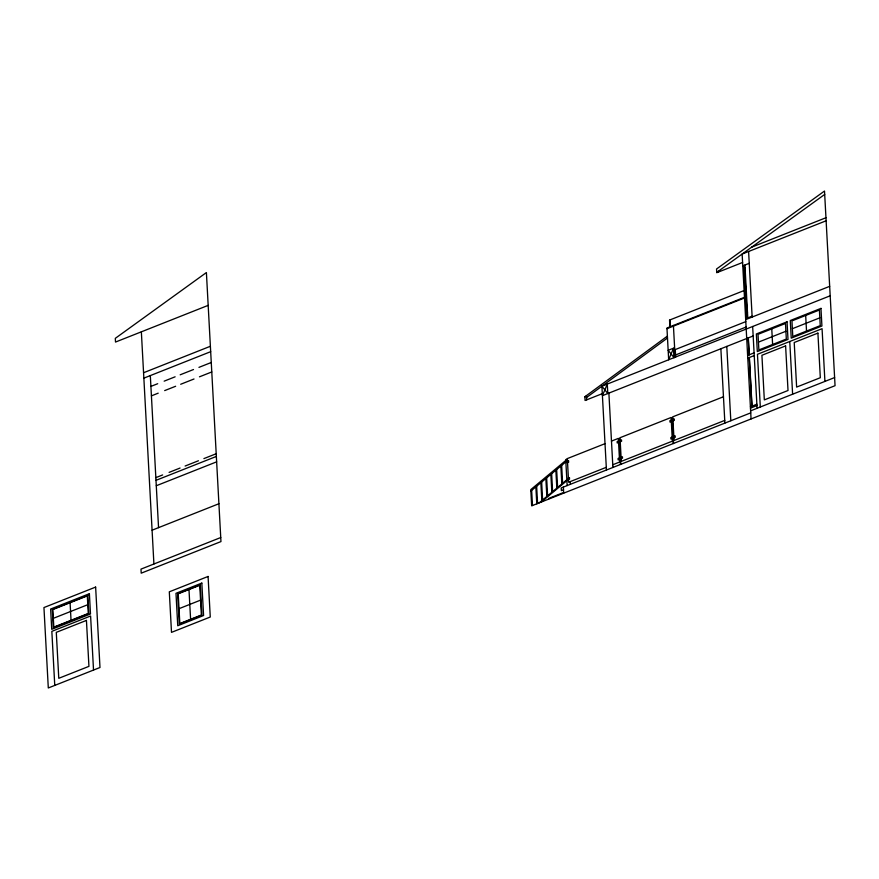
<?xml version="1.0" encoding="UTF-8"?>
<svg xmlns="http://www.w3.org/2000/svg" width="879" height="879" viewBox="0 0 879 879"><rect width="100%" height="100%" fill="white"/><g stroke="black" fill="none" stroke-linecap="round" stroke-linejoin="round"><path stroke-width="1.32" d="M674.05 357.643L673.545 348.183L668.161 350.314L674.05 357.643L675.27 349.567L675.665 356.995L673.655 350.205L745.799 321.626M673.545 348.183L668.666 359.775L666.952 328.01L744.48 297.3M565.779 460.464L530.784 489.625L531.663 505.843L835.05 385.683L824.513 191.029L716.55 268.996L716.748 272.71L742.59 262.48M530.861 491.042L565.856 461.882M539.124 502.898L566.823 479.802M541.189 502.074L566.878 480.67M602.313 393.649L585.084 400.472L584.876 396.759L667.392 336.119M586.568 397.484L667.491 338.008M716.737 272.391L824.7 194.424M208.18 305.365L115.512 342.063L115.303 338.349L206.4 272.556L220.959 541.585L141.211 573.174L140.992 569.12L220.75 537.53M143.563 372.74L210.389 346.271M143.859 378.146L210.685 351.677M150.902 386.397L157.704 383.705M164.164 381.145L175.13 376.805M180.184 374.806L193.501 369.521M198.951 367.367L211.268 362.489M151.419 395.858L158.209 393.166M164.67 390.606L175.646 386.266M180.689 384.266L194.017 378.992M199.467 376.827L211.784 371.949M155.847 477.638L162.637 474.946M169.098 472.386L180.074 468.035M185.117 466.035L198.445 460.761M203.895 458.607L216.212 453.729M155.99 480.341L216.355 456.432M751.666 247.164L825.963 217.739M156.286 485.746L216.652 461.838M826.128 220.783L742.14 254.053L751.062 418.953M742.777 265.876L749.238 263.315M743.865 268.205L745.073 267.721M744.106 290.542L669.545 320.077L669.908 326.834M152.089 530.202L218.915 503.733M666.985 328.68L744.513 297.981M746.293 312.979L747.502 312.495M745.634 318.758L752.094 316.198M745.689 319.604L829.677 286.334M675.555 354.973L746.084 327.043M606.444 470.012L601.906 386.211L830.183 295.794M584.876 396.759L586.491 396.121L586.7 399.835M753.171 335.965L602.423 395.671L607.29 384.079L607.807 393.539L601.906 386.211M53.333 618.333L87.79 604.686M758.456 342.129L785.914 331.262M792.375 328.702L819.832 317.824M747.622 355.424L754.083 352.864M747.765 358.127L754.226 355.566M179.019 608.675L200.555 600.148M605.016 443.664L567.329 458.585L567.471 461.288M611.476 441.104L618.344 438.379L618.486 441.082M723.461 396.748L672.787 416.822L672.929 419.525M567.351 458.97L565.735 459.607L567.142 485.582M619.157 440.818L617.146 441.621L617.212 442.972L619.234 442.17M619.497 440.687L621.519 439.885L621.585 441.236L619.574 442.038M671.919 419.92L669.908 420.722L669.974 422.074L671.995 421.272M672.259 419.788L674.281 418.986L674.347 420.338L672.336 421.14M620.08 457.717L618.058 458.519L618.135 459.871L620.145 459.069M620.409 457.585L622.431 456.783L622.508 458.135L620.486 458.937M672.842 436.819L670.82 437.621L670.897 438.973L672.907 438.171M673.171 436.687L675.193 435.885L675.27 437.237L673.248 438.039M750.402 406.79L756.863 404.23M750.479 408.142L756.94 405.582M606.301 467.309L568.614 482.241L568.46 479.538M612.762 464.76L619.618 462.035L619.475 459.332M724.746 420.404L674.061 440.467L673.918 437.764M750.622 410.845L834.61 377.574M750.732 412.866L561.22 487.933L561.362 490.636L563.516 489.779M563.659 492.482L548.584 498.459L548.628 499.129M824.92 381.409L822.063 328.702L757.456 354.292L760.313 406.999M805.68 315.462L806.526 331.053M789.76 341.491L792.616 394.21M771.762 328.9L772.608 344.491M748.6 251.493L752.149 317.044M752.655 326.505L757.083 408.285M744.931 265.018L747.787 317.901M744.535 267.941L746.963 312.715M748.326 337.888L749.238 354.786M749.38 357.489L752.017 406.142M744.403 267.996L746.831 312.77M748.194 337.943L749.106 354.841M749.249 357.544L751.886 406.197M743.722 265.502L746.579 318.385M726.79 346.414L730.812 420.755M718.319 271.248L718.363 272.072M720.868 348.765L724.889 423.107M673.413 325.45L674.731 349.776M670.084 319.868L670.446 326.625M673.006 420.876L673.852 436.413M673.545 443.445L672.138 417.459L673.204 443.576M671.248 420.184L671.106 417.481L620.025 437.72L620.167 440.423M671.325 421.535L672.16 437.083M672.237 438.434L672.38 441.137L621.299 461.365L621.156 458.662M620.244 441.774L621.079 457.311M620.783 464.343L619.376 438.357L620.442 464.475M618.563 442.434L619.398 457.981M608.883 393.122L612.905 467.463M570.229 481.604L570.372 484.307M567.548 462.64L568.394 478.187M563.373 487.076L563.703 493.163M561.648 465.398L562.615 483.318M560.857 466.057L561.824 483.977M556.649 469.562L557.616 487.482M555.858 470.221L556.825 488.142M551.649 473.726L552.616 491.647M550.858 474.385L551.836 492.306M546.65 477.89L547.617 495.811M545.859 478.55L546.837 496.47M541.651 482.055L542.618 499.975M540.86 482.714L541.838 500.634M536.651 486.219L537.585 503.502M535.86 486.878L536.783 503.821M531.652 490.394L532.476 505.524M188.985 589.545L190.6 619.288M150.32 375.586L158.55 527.642M141.354 331.833L153.913 563.999M93.526 670.062L90.603 615.992L51.839 631.353L54.762 685.411M70.089 602.719L71.034 620.299M95.635 587.084L43.95 607.554L48.301 687.971L99.986 667.502L95.635 587.084M89.394 593.699L50.63 609.048L51.729 629.32L90.493 613.971L89.394 593.699M87.834 595.347L52.3 609.422L53.289 627.672L88.823 613.597L87.834 595.347M87.318 595.896L52.861 609.543L53.806 627.123L88.263 613.465L87.318 595.896M787.046 321.802L756.358 333.965L757.313 351.589L788.002 339.426L787.046 321.802M820.964 308.375L790.276 320.527L791.232 338.151L821.92 325.999L820.964 308.375M785.485 323.461L758.028 334.339L758.874 349.93L786.331 339.052L785.485 323.461M819.404 310.023L791.946 320.901L792.792 336.492L820.25 325.626L819.404 310.023M86.439 620.409L56.289 632.353L58.783 678.302L88.933 666.359L86.439 620.409M785.606 345.897L761.917 355.281L764.323 399.89L788.013 390.507L785.606 345.897M817.909 333.108L794.22 342.491L796.627 387.09L820.316 377.717L817.909 333.108M208.081 576.459L169.306 591.82L171.504 632.364L210.268 617.014L208.081 576.459M201.829 583.074L175.987 593.314L177.745 625.749L203.587 615.52L201.829 583.074M200.269 584.733L177.657 593.688L179.305 624.101L201.917 615.146L200.269 584.733M199.753 585.282L178.217 593.808L179.832 623.552L201.368 615.014L199.753 585.282M568.548 460.86L567.076 461.453L567.142 462.804L568.625 462.211L568.548 460.86M569.471 477.758L567.988 478.341L568.054 479.692L569.537 479.11L569.471 477.758"/></g></svg>
